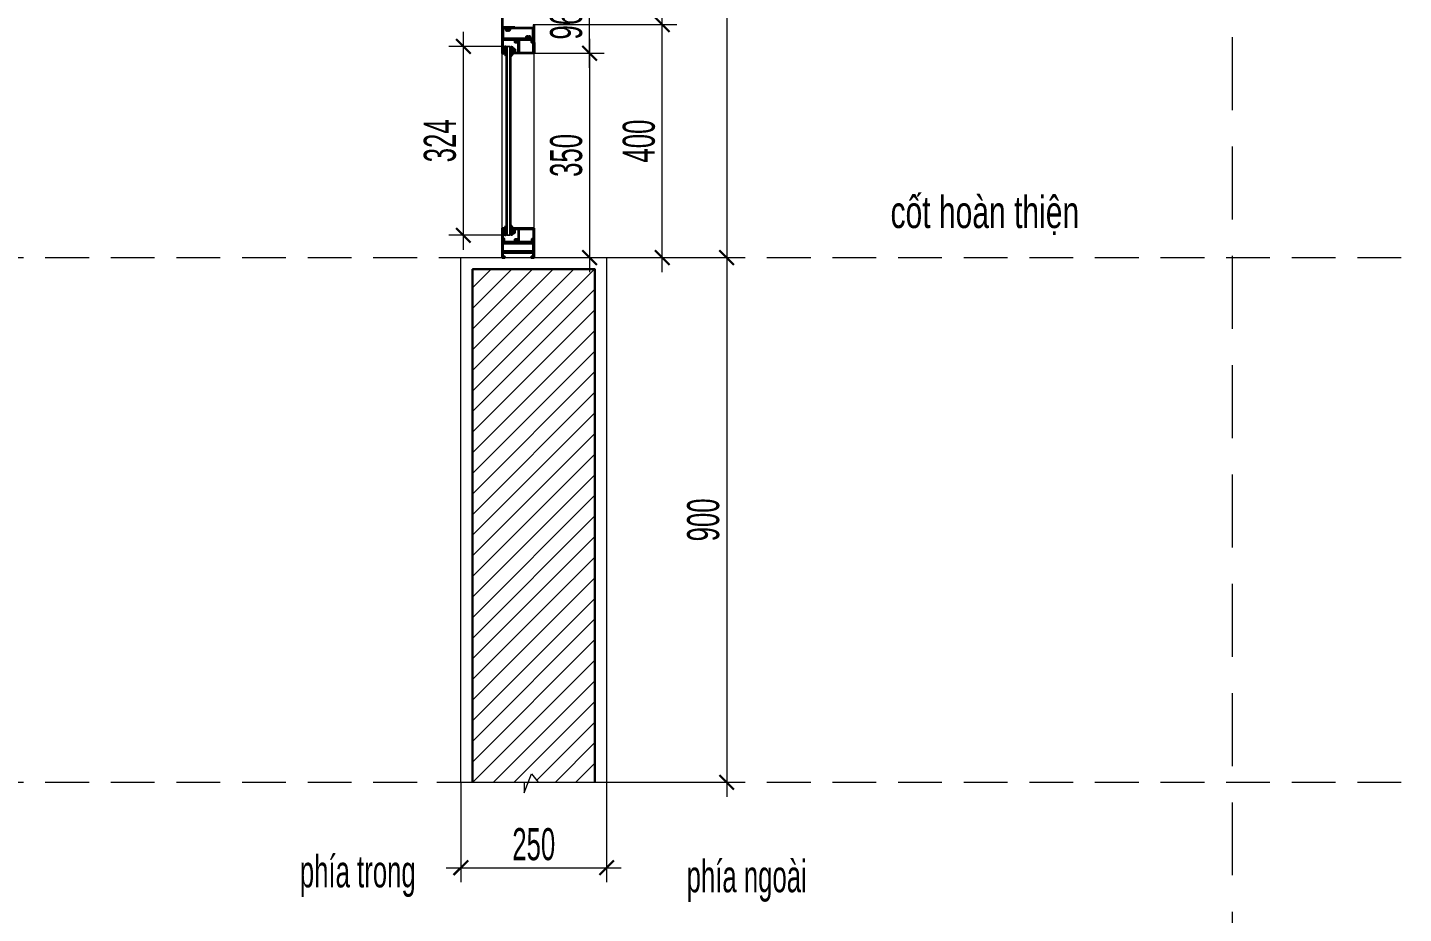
# Model space of a CAD drawing. Header units: millimetres. Extents: x 1336014 to 2939047, y -333549 to -60566.
# Drawn here: x 1469477 to 1471836, y -216065 to -214545 of the extents above; entities that cross this region are included whole.
import ezdxf

# ---------------------------------------------------------------- set-up
doc = ezdxf.new("R2010")
doc.units = ezdxf.units.MM
doc.header["$MEASUREMENT"] = 0
doc.linetypes.add('$1$HIDDEN', pattern=[0.375, 0.25, -0.125])
doc.linetypes.add('DASHDOT', pattern=[1, 0.5, -0.25, 0, -0.25])
for name, color, linetype, lineweight in [('.A-net Truc', 79, 'DASHDOT', 15), ('01.Cut', 255, 'Continuous', 35), ('05.Text', 253, 'Continuous', 18), ('08.Dim', 156, 'Continuous', 15), ('09.Hatch', 250, 'Continuous', 5), ('10.Text', 254, 'Continuous', 18), ('kính', 54, 'Continuous', 9), ('nep', 9, 'Continuous', 15), ('wall', 4, 'Continuous', 9), ('Đường gióng', 251, 'Continuous', 9)]:
    doc.layers.add(name, color=color, linetype=linetype, lineweight=lineweight)
doc.styles.add('TT5_Text Dim', font='hoatbif.shx', dxfattribs={"width": 0.6})
doc.dimstyles.new('TT5_Dim 1-25', dxfattribs={"dimscale": 25, "dimtxt": 2.2, "dimasz": 1, "dimexe": 1, "dimexo": 0, "dimgap": 0.5, "dimtad": 1, "dimdec": 0, "dimzin": 0, "dimdsep": 46, "dimtxsty": 'TT5_Text Dim', "dimblk": 'ARCHTICK', "dimcen": 0, "dimdle": 1, "dimclrd": 256, "dimclre": 256, "dimclrt": 1, "dimadec": 0, "dimazin": 0, "dimtfac": 0.015, "dimtdec": 0, "dimtix": 1, "dimtmove": 2, "dimatfit": 3, "dimldrblk": 'DOT', "dimfxl": 1, "dimtolj": 1, "dimtzin": 0, "dimlwd": -1, "dimlwe": -1, "dimarcsym": 1})

# ---------------------------------------------------------------- blocks, each defined once
blk = doc.blocks.new('_ARCHTICK')
at = {"const_width": 0.15}
blk.add_lwpolyline([(-0.5, -0.5), (0.5, 0.5)], dxfattribs=at)
blk = doc.blocks.new('*D2178')
at = {"layer": '08.Dim', "ltscale": 200, "transparency": 16777216}
for p, q in [((1470219.8, -215840), (1470219.8, -216011.5)), ((1470469.8, -215840), (1470469.8, -216011.5)), ((1470194.8, -215986.5), (1470494.8, -215986.5))]:
    blk.add_line(p, q, dxfattribs=at)
at = {"layer": 'Defpoints', "color": 0, "ltscale": 200, "transparency": 16777216}
for p in [(1470219.8, -215840), (1470469.8, -215840), (1470469.8, -215986.5)]:
    blk.add_point(p, dxfattribs=at)
at = {"layer": '08.Dim', "ltscale": 200, "transparency": 16777216, "xscale": 25, "yscale": 25, "zscale": 25, "rotation": 180}
blk.add_blockref('_ARCHTICK', (1470219.8, -215986.5), dxfattribs=at)
at = {"layer": '08.Dim', "ltscale": 200, "transparency": 16777216, "xscale": 25, "yscale": 25, "zscale": 25}
blk.add_blockref('_ARCHTICK', (1470469.8, -215986.5), dxfattribs=at)
at = {"layer": '08.Dim', "color": 1, "ltscale": 200, "transparency": 16777216, "insert": (1470344.8, -215946.5), "char_height": 55, "attachment_point": 5, "style": 'TT5_Text Dim'}
blk.add_mtext('\\A1;250', dxfattribs=at)
blk = doc.blocks.new('_DOT')
blk.add_line((-0.5, 0), (-1, 0))
at = {"const_width": 0.5}
blk.add_lwpolyline([(-0.25, 0, 1), (0.25, 0, 1)], format="xyb", close=True, dxfattribs=at)
blk = doc.blocks.new('*D2179')
at = {"layer": '08.Dim', "ltscale": 200, "transparency": 16777216}
for p, q in [((1470675.6, -214915), (1470675.6, -215865)), ((1470537.9, -214940), (1470700.6, -214940)), ((1470537.9, -215840), (1470700.6, -215840))]:
    blk.add_line(p, q, dxfattribs=at)
at = {"layer": 'Defpoints', "color": 0, "ltscale": 200, "transparency": 16777216}
for p in [(1470537.9, -214940), (1470537.9, -215840), (1470675.6, -215840)]:
    blk.add_point(p, dxfattribs=at)
at = {"layer": '08.Dim', "ltscale": 200, "transparency": 16777216, "xscale": 25, "yscale": 25, "zscale": 25}
for p, rotation in [((1470675.6, -214940), 90), ((1470675.6, -215840), 270)]:
    blk.add_blockref('_ARCHTICK', p, dxfattribs=dict(at, rotation=rotation))
at = {"layer": '08.Dim', "color": 1, "ltscale": 200, "transparency": 16777216, "insert": (1470635.6, -215390), "char_height": 55, "attachment_point": 5, "rotation": 90, "style": 'TT5_Text Dim'}
blk.add_mtext('\\A1;900', dxfattribs=at)
blk = doc.blocks.new('*D2201')
at = {"layer": '08.Dim', "ltscale": 200, "transparency": 16777216}
for p, q in [((1470224.1, -214926.8), (1470224.1, -214552.8)), ((1470301.5, -214577.8), (1470199.1, -214577.8)), ((1470301.5, -214901.8), (1470199.1, -214901.8))]:
    blk.add_line(p, q, dxfattribs=at)
at = {"layer": 'Defpoints', "color": 0, "ltscale": 200, "transparency": 16777216}
for p in [(1470224.1, -214577.8), (1470301.5, -214577.8), (1470301.5, -214901.8)]:
    blk.add_point(p, dxfattribs=at)
at = {"layer": '08.Dim', "ltscale": 200, "transparency": 16777216, "xscale": 25, "yscale": 25, "zscale": 25}
for p, rotation in [((1470224.1, -214577.8), 90), ((1470224.1, -214901.8), 270)]:
    blk.add_blockref('_ARCHTICK', p, dxfattribs=dict(at, rotation=rotation))
at = {"layer": '08.Dim', "color": 1, "ltscale": 200, "transparency": 16777216, "insert": (1470184.1, -214739.8), "char_height": 55, "attachment_point": 5, "rotation": 90, "style": 'TT5_Text Dim'}
blk.add_mtext('\\A1;324', dxfattribs=at)
blk = doc.blocks.new('*D2205')
at = {"layer": '08.Dim', "ltscale": 200, "transparency": 16777216}
for p, q in [((1470440.6, -214564.6), (1470440.6, -214965)), ((1470342.8, -214589.6), (1470465.6, -214589.6)), ((1470342.8, -214940), (1470465.6, -214940))]:
    blk.add_line(p, q, dxfattribs=at)
at = {"layer": 'Defpoints', "color": 0, "ltscale": 200, "transparency": 16777216}
for p in [(1470342.8, -214589.6), (1470342.8, -214940), (1470440.6, -214940)]:
    blk.add_point(p, dxfattribs=at)
at = {"layer": '08.Dim', "ltscale": 200, "transparency": 16777216, "xscale": 25, "yscale": 25, "zscale": 25}
for p, rotation in [((1470440.6, -214589.6), 90), ((1470440.6, -214940), 270)]:
    blk.add_blockref('_ARCHTICK', p, dxfattribs=dict(at, rotation=rotation))
at = {"layer": '08.Dim', "color": 1, "ltscale": 200, "transparency": 16777216, "insert": (1470400.6, -214764.8), "char_height": 55, "attachment_point": 5, "rotation": 90, "style": 'TT5_Text Dim'}
blk.add_mtext('\\A1;350', dxfattribs=at)
blk = doc.blocks.new('*D2199')
at = {"layer": '08.Dim', "ltscale": 200, "transparency": 16777216}
for p, q in [((1470440.6, -214614.6), (1470440.6, -214468.4)), ((1470342.8, -214493.4), (1470465.6, -214493.4)), ((1470342.8, -214589.6), (1470465.6, -214589.6))]:
    blk.add_line(p, q, dxfattribs=at)
at = {"layer": 'Defpoints', "color": 0, "ltscale": 200, "transparency": 16777216}
for p in [(1470342.8, -214493.4), (1470440.6, -214493.4), (1470342.8, -214589.6)]:
    blk.add_point(p, dxfattribs=at)
at = {"layer": '08.Dim', "ltscale": 200, "transparency": 16777216, "xscale": 25, "yscale": 25, "zscale": 25}
for p, rotation in [((1470440.6, -214493.4), 90), ((1470440.6, -214589.6), 270)]:
    blk.add_blockref('_ARCHTICK', p, dxfattribs=dict(at, rotation=rotation))
at = {"layer": '08.Dim', "color": 1, "ltscale": 200, "transparency": 16777216, "insert": (1470400.6, -214541.5), "char_height": 55, "attachment_point": 5, "rotation": 90, "style": 'TT5_Text Dim'}
blk.add_mtext('\\A1;96', dxfattribs=at)
blk = doc.blocks.new('*D2206')
at = {"layer": '08.Dim', "ltscale": 200, "transparency": 16777216}
for p, q in [((1470565.2, -214965), (1470565.2, -214515.4)), ((1470344, -214540.4), (1470590.2, -214540.4)), ((1470342.8, -214940), (1470590.2, -214940))]:
    blk.add_line(p, q, dxfattribs=at)
at = {"layer": 'Defpoints', "color": 0, "ltscale": 200, "transparency": 16777216}
for p in [(1470344, -214540.4), (1470565.2, -214540.4), (1470342.8, -214940)]:
    blk.add_point(p, dxfattribs=at)
at = {"layer": '08.Dim', "ltscale": 200, "transparency": 16777216, "xscale": 25, "yscale": 25, "zscale": 25}
for p, rotation in [((1470565.2, -214540.4), 90), ((1470565.2, -214940), 270)]:
    blk.add_blockref('_ARCHTICK', p, dxfattribs=dict(at, rotation=rotation))
at = {"layer": '08.Dim', "color": 1, "ltscale": 200, "transparency": 16777216, "insert": (1470525.2, -214740.2), "char_height": 55, "attachment_point": 5, "rotation": 90, "style": 'TT5_Text Dim'}
blk.add_mtext('\\A1;400', dxfattribs=at)
blk = doc.blocks.new('*D2207')
at = {"layer": '08.Dim', "ltscale": 200, "transparency": 16777216}
for p, q in [((1470565.2, -214565.4), (1470565.2, -213315)), ((1470342.8, -213340), (1470590.2, -213340)), ((1470344, -214540.4), (1470590.2, -214540.4))]:
    blk.add_line(p, q, dxfattribs=at)
at = {"layer": 'Defpoints', "color": 0, "ltscale": 200, "transparency": 16777216}
for p in [(1470342.8, -213340), (1470565.2, -213340), (1470344, -214540.4)]:
    blk.add_point(p, dxfattribs=at)
at = {"layer": '08.Dim', "ltscale": 200, "transparency": 16777216, "xscale": 25, "yscale": 25, "zscale": 25}
for p, rotation in [((1470565.2, -213340), 90), ((1470565.2, -214540.4), 270)]:
    blk.add_blockref('_ARCHTICK', p, dxfattribs=dict(at, rotation=rotation))
at = {"layer": '08.Dim', "color": 1, "ltscale": 200, "transparency": 16777216, "insert": (1470525.2, -213940.2), "char_height": 55, "attachment_point": 5, "rotation": 90, "style": 'TT5_Text Dim'}
blk.add_mtext('\\A1;1200', dxfattribs=at)
blk = doc.blocks.new('*D2200')
at = {"layer": '08.Dim', "ltscale": 200, "transparency": 16777216}
for p, q in [((1470675.6, -213315), (1470675.6, -214965)), ((1470342.8, -213340), (1470700.6, -213340)), ((1470342.8, -214940), (1470700.6, -214940))]:
    blk.add_line(p, q, dxfattribs=at)
at = {"layer": 'Defpoints', "color": 0, "ltscale": 200, "transparency": 16777216}
for p in [(1470342.8, -213340), (1470342.8, -214940), (1470675.6, -214940)]:
    blk.add_point(p, dxfattribs=at)
at = {"layer": '08.Dim', "ltscale": 200, "transparency": 16777216, "xscale": 25, "yscale": 25, "zscale": 25}
for p, rotation in [((1470675.6, -213340), 90), ((1470675.6, -214940), 270)]:
    blk.add_blockref('_ARCHTICK', p, dxfattribs=dict(at, rotation=rotation))
at = {"layer": '08.Dim', "color": 1, "ltscale": 200, "transparency": 16777216, "insert": (1470635.6, -214140), "char_height": 55, "attachment_point": 5, "rotation": 90, "style": 'TT5_Text Dim'}
blk.add_mtext('\\A1;1600', dxfattribs=at)

msp = doc.modelspace()

# ---------------------------------------------------------------- hatches: boundary and pattern name
at = {"layer": '01.Cut'}
h = msp.add_hatch(color=256, dxfattribs=at)
h.paths.add_polyline_path([(1470297.5, -214594.3, 0.223384), (1470293.6, -214589.6), (1470294.5, -214589.6, 0.414214), (1470295, -214589.1), (1470295, -214587.7, 0.339454), (1470294.6, -214587.2), (1470294.3, -214587.1, 0.493145), (1470294, -214587.3), (1470294, -214587.9, -0.414214), (1470293.5, -214588.4), (1470292.2, -214588.4, -0.414214), (1470291.7, -214587.9), (1470291.7, -214583.3, -0.414214), (1470292.2, -214582.8), (1470293.5, -214582.8, -0.414214), (1470294, -214583.3), (1470294, -214583.9, 0.493145), (1470294.3, -214584.1), (1470294.6, -214584, 0.339454), (1470295, -214583.5), (1470295, -214582.1, 0.414214), (1470294.5, -214581.6), (1470294.4, -214581.6, -0.414214), (1470294.1, -214581.3), (1470294.1, -214580.6, 0.198912), (1470294, -214580.3, -0.557606), (1470297.5, -214579.3)])
h.paths.add_polyline_path([(1470308.4, -214584.2), (1470308.7, -214584.3, 0.493145), (1470309, -214584.1), (1470309, -214583.5, -0.414214), (1470309.5, -214583), (1470310.8, -214583, -0.414214), (1470311.3, -214583.5), (1470311.3, -214588.1, -0.414214), (1470310.8, -214588.6), (1470309.5, -214588.6, -0.414214), (1470309, -214588.1), (1470309, -214587.5, 0.493145), (1470308.7, -214587.3), (1470308.4, -214587.4, 0.339454), (1470308, -214587.9), (1470308, -214589.1, 0.414214), (1470308.5, -214589.6), (1470311, -214589.6, 0.208331), (1470305.5, -214594.5), (1470305.5, -214579.3, -0.753353), (1470308.7, -214582), (1470308.5, -214582, 0.414214), (1470308, -214582.5), (1470308, -214583.7, 0.339454)])
h = msp.add_hatch(color=256, dxfattribs=at)
h.paths.add_polyline_path([(1470297.5, -214885.4, -0.223384), (1470293.6, -214890), (1470294.5, -214890, -0.414214), (1470295, -214890.5), (1470295, -214891.9, -0.339454), (1470294.6, -214892.4), (1470294.3, -214892.5, -0.493145), (1470294, -214892.3), (1470294, -214891.7, 0.414214), (1470293.5, -214891.2), (1470292.2, -214891.2, 0.414214), (1470291.7, -214891.7), (1470291.7, -214896.3, 0.414214), (1470292.2, -214896.8), (1470293.5, -214896.8, 0.414214), (1470294, -214896.3), (1470294, -214895.7, -0.493145), (1470294.3, -214895.5), (1470294.6, -214895.6, -0.339454), (1470295, -214896.1), (1470295, -214897.5, -0.414214), (1470294.5, -214898), (1470294.4, -214898, 0.414214), (1470294.1, -214898.3), (1470294.1, -214899, -0.198912), (1470294, -214899.4, 0.557606), (1470297.5, -214900.3)])
h.paths.add_polyline_path([(1470308.4, -214895.4), (1470308.7, -214895.3, -0.493145), (1470309, -214895.5), (1470309, -214896.1, 0.414214), (1470309.5, -214896.6), (1470310.8, -214896.6, 0.414214), (1470311.3, -214896.1), (1470311.3, -214891.5, 0.414214), (1470310.8, -214891), (1470309.5, -214891, 0.414214), (1470309, -214891.5), (1470309, -214892.1, -0.493145), (1470308.7, -214892.3), (1470308.4, -214892.2, -0.339454), (1470308, -214891.7), (1470308, -214890.5, -0.414214), (1470308.5, -214890), (1470311, -214890, -0.208331), (1470305.5, -214885.1), (1470305.5, -214900.3, 0.753353), (1470308.7, -214897.6), (1470308.5, -214897.6, -0.414214), (1470308, -214897.1), (1470308, -214895.9, -0.339454)])
at = {"layer": '09.Hatch', "ltscale": 0.5}
h = msp.add_hatch(dxfattribs=at)
h.set_pattern_fill('ANSI31', color=256, scale=200, angle=90, style=0)
h.set_pattern_definition([(225, (1471034.525, -205959.59), (-17.67767, 17.67767), [])])
h.paths.add_polyline_path([(1470449.8, -215840), (1470449.8, -214960), (1470239.8, -214960), (1470239.8, -215840), (1470328.4, -215840), (1470328.4, -215857.9), (1470340.7, -215825.6), (1470352.6, -215840)])

# ---------------------------------------------------------------- linework, layer by layer
at = {"layer": '.A-net Truc', "linetype": '$1$HIDDEN', "ltscale": 300}
for p, q in [((1467369.7, -214940), (1475676.4, -214940)), ((1467369.7, -215840), (1475676.4, -215840))]:
    msp.add_line(p, q, dxfattribs=at)
at = {"layer": '01.Cut'}
for points in [[(1470290.5, -214522.1), (1470290.5, -214589.1, 0.414214), (1470291, -214589.6), (1470294.5, -214589.6, 0.414214), (1470295, -214589.1), (1470295, -214587.7, 0.339454), (1470294.6, -214587.2), (1470294.3, -214587.1, 0.493145), (1470294, -214587.3), (1470294, -214587.9, -0.414214), (1470293.5, -214588.4), (1470292.2, -214588.4, -0.414214), (1470291.7, -214587.9), (1470291.7, -214583.3, -0.414214), (1470292.2, -214582.8), (1470293.5, -214582.8, -0.414214), (1470294, -214583.3), (1470294, -214583.9, 0.493145), (1470294.3, -214584.1), (1470294.6, -214584, 0.339454), (1470295, -214583.5), (1470295, -214582.1, 0.414214), (1470294.5, -214581.6), (1470292.4, -214581.6, -0.414214), (1470291.9, -214581.1), (1470291.9, -214566.3, -0.414214), (1470292.4, -214565.8), (1470311.9, -214565.8, -0.414214), (1470312.4, -214566.3), (1470312.4, -214570.3, 0.414214), (1470312.9, -214570.8), (1470315.7, -214570.8, 0.339454), (1470316.2, -214570.4), (1470316.4, -214569.8, 0.493145), (1470315.9, -214569.2), (1470314.3, -214569.2, -0.414214), (1470313.8, -214568.7), (1470313.8, -214566.3, -0.414214), (1470314.3, -214565.8), (1470343.4, -214565.8, -0.414214), (1470343.9, -214566.3), (1470343.9, -214569.3, -0.414214), (1470343.4, -214569.8), (1470343, -214569.8, 0.493145), (1470342.7, -214570.2), (1470342.8, -214570.4, 0.339454), (1470343.3, -214570.8), (1470344.8, -214570.8, 0.414214), (1470345.3, -214570.3), (1470345.3, -214540.9, 0.414214)], [(1470312.4, -214544.9, -0.414214), (1470311.9, -214545.4), (1470292.4, -214545.4, -0.414214), (1470291.9, -214544.9)], [(1470314.3, -214545.4, -0.414214), (1470313.8, -214544.9)], [(1470343.9, -214544.9, -0.414214), (1470343.4, -214545.4)]]:
    msp.add_lwpolyline(points, format="xyb", dxfattribs=at)
for points in [[(1470301.7, -214550.7, -0.33417), (1470301.8, -214549.9, 0.490901), (1470301.4, -214547, 0.863472), (1470299.2, -214549.9, -0.33417), (1470299.3, -214550.7), (1470299.3, -214550.7, -0.498342), (1470298.2, -214550.8, -0.289647), (1470297.5, -214547.5, 0.523732), (1470297, -214546.8), (1470292.4, -214546.8, 0.414214), (1470291.9, -214547.3), (1470291.9, -214563.9, 0.414214), (1470292.4, -214564.4), (1470331.8, -214564.4, 0.523732), (1470332.3, -214563.7, -0.289647), (1470333, -214560.4, -0.498342), (1470334.1, -214560.5), (1470334.1, -214560.5, -0.33417), (1470334, -214561.4, 0.951357), (1470336.5, -214564, 0.432409), (1470336.6, -214561.4, -0.33417), (1470336.5, -214560.5), (1470336.5, -214560.5, -0.498342), (1470337.6, -214560.4, -0.289647), (1470338.3, -214563.7, 0.523732), (1470338.8, -214564.4), (1470343.4, -214564.4, 0.414214), (1470343.9, -214563.9), (1470343.9, -214547.3, 0.414214), (1470343.4, -214546.8), (1470304, -214546.8, 0.523732), (1470303.5, -214547.5, -0.289647), (1470302.8, -214550.8, -0.498342), (1470301.7, -214550.7)], [(1470344.3, -214572.3, 0.414214), (1470343.8, -214571.8), (1470343.1, -214571.8, -0.414214), (1470341.6, -214570.3), (1470341.6, -214567.9, -0.668179), (1470342.1, -214567.7), (1470342.9, -214568.5, -0.339454), (1470342.9, -214569.1), (1470342.6, -214569.6, 0.131652), (1470342.6, -214569.7), (1470342.6, -214570.3, 0.414214), (1470343.1, -214570.8), (1470344.8, -214570.8, -0.414214), (1470345.3, -214571.3), (1470345.3, -214589.3, -0.414214), (1470345, -214589.6), (1470308.5, -214589.6, -0.414214), (1470308, -214589.1), (1470308, -214587.9, -0.339454), (1470308.4, -214587.4), (1470308.7, -214587.3, -0.493145), (1470309, -214587.5), (1470309, -214588.1, 0.414214), (1470309.5, -214588.6), (1470310.8, -214588.6, 0.414214), (1470311.3, -214588.1), (1470311.3, -214583.5, 0.414214), (1470310.8, -214583), (1470309.5, -214583, 0.414214), (1470309, -214583.5), (1470309, -214584.1, -0.493145), (1470308.7, -214584.3), (1470308.4, -214584.2, -0.339454), (1470308, -214583.7), (1470308, -214582.5, -0.414214), (1470308.5, -214582), (1470311.3, -214582, -0.414214), (1470312.3, -214583), (1470312.3, -214588.1, 0.414214), (1470312.8, -214588.6), (1470317.9, -214588.6, 0.414214), (1470318.4, -214588.1), (1470318.4, -214568.1, 0.57735), (1470316.9, -214567.3), (1470315.4, -214568.1, 0.213422), (1470315.2, -214568.4, -0.40704), (1470314.4, -214569, -0.697588), (1470314.1, -214567.7), (1470316.4, -214566.4, -0.57735), (1470319.4, -214568.1), (1470319.4, -214588.1, 0.414214), (1470319.9, -214588.6), (1470343.8, -214588.6, 0.414214), (1470344.3, -214588.1)], [(1470343.9, -214913.3, -0.414214), (1470343.4, -214913.8), (1470314.3, -214913.8, -0.414214), (1470313.8, -214913.3), (1470313.8, -214911, -0.414214), (1470314.3, -214910.5), (1470315.9, -214910.5, 0.493145), (1470316.4, -214909.8), (1470316.2, -214909.2, 0.339454), (1470315.7, -214908.8), (1470312.9, -214908.8, 0.414214), (1470312.4, -214909.3), (1470312.4, -214913.3, -0.414214), (1470311.9, -214913.8), (1470292.4, -214913.8, -0.414214), (1470291.9, -214913.3), (1470291.9, -214911.1, -0.414214), (1470292.4, -214910.6), (1470293.6, -214910.6, 0.414214), (1470294.1, -214910.1), (1470294.1, -214908.2, 0.414214), (1470293.6, -214907.7), (1470293.6, -214907.7, 0.414214), (1470293.1, -214908.2), (1470293.1, -214908.7, -0.414214), (1470292.6, -214909.2), (1470292.4, -214909.2, -0.414214), (1470291.9, -214908.7), (1470291.9, -214898.7, -0.414214), (1470292.4, -214898.2), (1470292.6, -214898.2, -0.414214), (1470293.1, -214898.7), (1470293.1, -214899.2, 0.414214), (1470293.6, -214899.7), (1470293.6, -214899.7, 0.414214), (1470294.1, -214899.2), (1470294.1, -214898.5, -0.414214), (1470294.4, -214898.2), (1470294.5, -214898.2, 0.414214), (1470295, -214897.7), (1470295, -214896.1, 0.339454), (1470294.6, -214895.6), (1470294.3, -214895.5, 0.493145), (1470294, -214895.7), (1470294, -214896.3, -0.414214), (1470293.5, -214896.8), (1470292.2, -214896.8, -0.414214), (1470291.7, -214896.3), (1470291.7, -214891.7, -0.414214), (1470292.2, -214891.2), (1470293.5, -214891.2, -0.414214), (1470294, -214891.7), (1470294, -214892.3, 0.493145), (1470294.3, -214892.5), (1470294.6, -214892.4, 0.339454), (1470295, -214891.9), (1470295, -214890.5, 0.414214), (1470294.5, -214890), (1470291, -214890, 0.414214), (1470290.5, -214890.5), (1470290.5, -214939.5, 0.414214), (1470291, -214940), (1470295, -214940, 0.57735), (1470295.4, -214939.3), (1470295.2, -214938.9, 0.267949), (1470294.8, -214938.6), (1470292.4, -214938.6, -0.414214), (1470291.9, -214938.1), (1470291.9, -214931.7, -0.414214), (1470292.4, -214931.2), (1470343.4, -214931.2, -0.414214), (1470343.9, -214931.7), (1470343.9, -214938.1, -0.414214), (1470343.4, -214938.6), (1470341, -214938.6, 0.267949), (1470340.6, -214938.9), (1470340.4, -214939.3, 0.57735), (1470340.8, -214940), (1470344.8, -214940, 0.414214), (1470345.3, -214939.5), (1470345.3, -214909.3, 0.414214), (1470344.8, -214908.8), (1470343.3, -214908.8, 0.339454), (1470342.8, -214909.2), (1470342.7, -214909.4, 0.493145), (1470343, -214909.8), (1470343.4, -214909.8, -0.414214), (1470343.9, -214910.3)], [(1470344.3, -214907.3, -0.414214), (1470343.8, -214907.8), (1470343.1, -214907.8, 0.414214), (1470341.6, -214909.3), (1470341.6, -214911.7, 0.668179), (1470342.1, -214911.9), (1470342.9, -214911.2, 0.339454), (1470342.9, -214910.6), (1470342.6, -214910.1, -0.131652), (1470342.6, -214909.9), (1470342.6, -214909.3, -0.414214), (1470343.1, -214908.8), (1470344.8, -214908.8, 0.414214), (1470345.3, -214908.3), (1470345.3, -214890.3, 0.414214), (1470345, -214890), (1470308.5, -214890, 0.414214), (1470308, -214890.5), (1470308, -214891.7, 0.339454), (1470308.4, -214892.2), (1470308.7, -214892.3, 0.493145), (1470309, -214892.1), (1470309, -214891.5, -0.414214), (1470309.5, -214891), (1470310.8, -214891, -0.414214), (1470311.3, -214891.5), (1470311.3, -214896.1, -0.414214), (1470310.8, -214896.6), (1470309.5, -214896.6, -0.414214), (1470309, -214896.1), (1470309, -214895.5, 0.493145), (1470308.7, -214895.3), (1470308.4, -214895.4, 0.339454), (1470308, -214895.9), (1470308, -214897.1, 0.414214), (1470308.5, -214897.6), (1470311.3, -214897.6, 0.414214), (1470312.3, -214896.6), (1470312.3, -214891.5, -0.414214), (1470312.8, -214891), (1470317.9, -214891, -0.414214), (1470318.4, -214891.5), (1470318.4, -214911.5, -0.57735), (1470316.9, -214912.4), (1470315.4, -214911.6, -0.213422), (1470315.2, -214911.2, 0.40704), (1470314.4, -214910.7, 0.697588), (1470314.1, -214912), (1470316.4, -214913.3, 0.57735), (1470319.4, -214911.5), (1470319.4, -214891.5, -0.414214), (1470319.9, -214891), (1470343.8, -214891, -0.414214), (1470344.3, -214891.5)], [(1470343.4, -214915.2, -0.414214), (1470343.9, -214915.7), (1470343.9, -214929.3, -0.414214), (1470343.4, -214929.8), (1470292.4, -214929.8, -0.414214), (1470291.9, -214929.3), (1470291.9, -214915.7, -0.414214), (1470292.4, -214915.2)]]:
    msp.add_lwpolyline(points, format="xyb", close=True, dxfattribs=at)
for centre, radius, start, end in [((1470290.6, -214596.1), 7.12, 14.8895, 65.2585), ((1470296, -214580.9), 2.16, 46.6214, 163.1986), ((1470306.7, -214581.1), 2.17, 335.736, 123.7067), ((1470313.9, -214598.4), 9.25, 107.9864, 155.0591), ((1470290.6, -214883.6), 7.12, 294.7415, 345.1105), ((1470295.3, -214892.7), 0.661, 152.1845, 304.8432), ((1470313.9, -214881.2), 9.25, 204.9409, 252.0136), ((1470306.7, -214898.5), 2.17, 236.2933, 24.264), ((1470296, -214898.8), 2.16, 196.8014, 313.3786)]:
    msp.add_arc(centre, radius, start, end, dxfattribs=at)
at = {"layer": '05.Text', "color": 6, "linetype": '$1$HIDDEN', "ltscale": 500}
msp.add_line((1471543.1, -218999.6), (1471543.1, -212290.5), dxfattribs=at)
at = {"layer": 'kính'}
for points in [[(1470297.5, -214900.3), (1470297.5, -214579.3), (1470299, -214577.8), (1470304, -214577.8), (1470305.5, -214579.3), (1470305.5, -214900.3), (1470304, -214901.8), (1470299, -214901.8)], [(1470304, -214901.8), (1470304, -214577.8), (1470299, -214577.8), (1470299, -214901.8)]]:
    msp.add_lwpolyline(points, close=True, dxfattribs=at)
at = {"layer": 'nep'}
msp.add_lwpolyline([(1470219.8, -215840), (1470219.8, -214940), (1470469.8, -214940), (1470469.8, -215840)], dxfattribs=at)
at = {"layer": 'nep', "ltscale": 0.5}
msp.add_lwpolyline([(1470178.4, -215840), (1470328.4, -215840), (1470328.4, -215857.9), (1470340.7, -215825.6), (1470352.6, -215840), (1470526.7, -215840)], dxfattribs=at)
at = {"layer": 'wall', "color": 0, "lineweight": 30}
msp.add_lwpolyline([(1470449.8, -215840), (1470449.8, -214960), (1470239.8, -214960), (1470239.8, -215840)], dxfattribs=at)
at = {"layer": 'Đường gióng'}
for p, q in [((1470290.5, -214890.5), (1470290.5, -214589.1)), ((1470345.3, -214890.3), (1470345.3, -214589.3))]:
    msp.add_line(p, q, dxfattribs=at)

# ---------------------------------------------------------------- texts
at = {"layer": '05.Text', "char_height": 55, "attachment_point": 6, "style": 'TT5_Text Dim'}
for s, insert in [('phÝa trong', (1470142.4, -216001.1)), ('phÝa ngoµi', (1470813, -216009.4))]:
    msp.add_mtext(s, dxfattribs=dict(at, insert=insert))
at = {"layer": '10.Text', "style": 'TT5_Text Dim', "width": 0.7}
msp.add_text('cèt hoµn thiÖn', height=55, dxfattribs=at).set_placement((1470956.6, -214889.4))

# ---------------------------------------------------------------- dimensions: what is measured, and where the dimension line sits
at = {"layer": '08.Dim', "ltscale": 200}
for base, p1, p2, angle, picture, middle in [((1470565.2, -213340), (1470344, -214540.4), (1470342.8, -213340), 90, '*D2207', (1470525.2, -213940.2)), ((1470675.6, -214940), (1470342.8, -213340), (1470342.8, -214940), 90, '*D2200', (1470635.6, -214140)), ((1470440.6, -214493.4), (1470342.8, -214589.6), (1470342.8, -214493.4), 90, '*D2199', (1470400.6, -214541.5)), ((1470565.2, -214540.4), (1470342.8, -214940), (1470344, -214540.4), 90, '*D2206', (1470525.2, -214740.2)), ((1470224.1, -214577.8), (1470301.5, -214901.8), (1470301.5, -214577.8), 270, '*D2201', (1470184.1, -214739.8)), ((1470440.6, -214940), (1470342.8, -214589.6), (1470342.8, -214940), 90, '*D2205', (1470400.6, -214764.8)), ((1470675.6, -215840), (1470537.9, -214940), (1470537.9, -215840), 90, '*D2179', (1470635.6, -215390))]:
    dim = msp.add_linear_dim(base=base, p1=p1, p2=p2, angle=angle, dimstyle='TT5_Dim 1-25', dxfattribs=at)
    dim.commit()
    dim.dimension.update_dxf_attribs({"geometry": picture, "text_midpoint": middle})
dim = msp.add_linear_dim(base=(1470469.8, -215986.5), p1=(1470219.8, -215840), p2=(1470469.8, -215840), dimstyle='TT5_Dim 1-25', dxfattribs=at)
dim.commit()
dim.dimension.update_dxf_attribs({"geometry": '*D2178', "text_midpoint": (1470344.8, -215946.5)})

doc.saveas('drawing.dxf')
